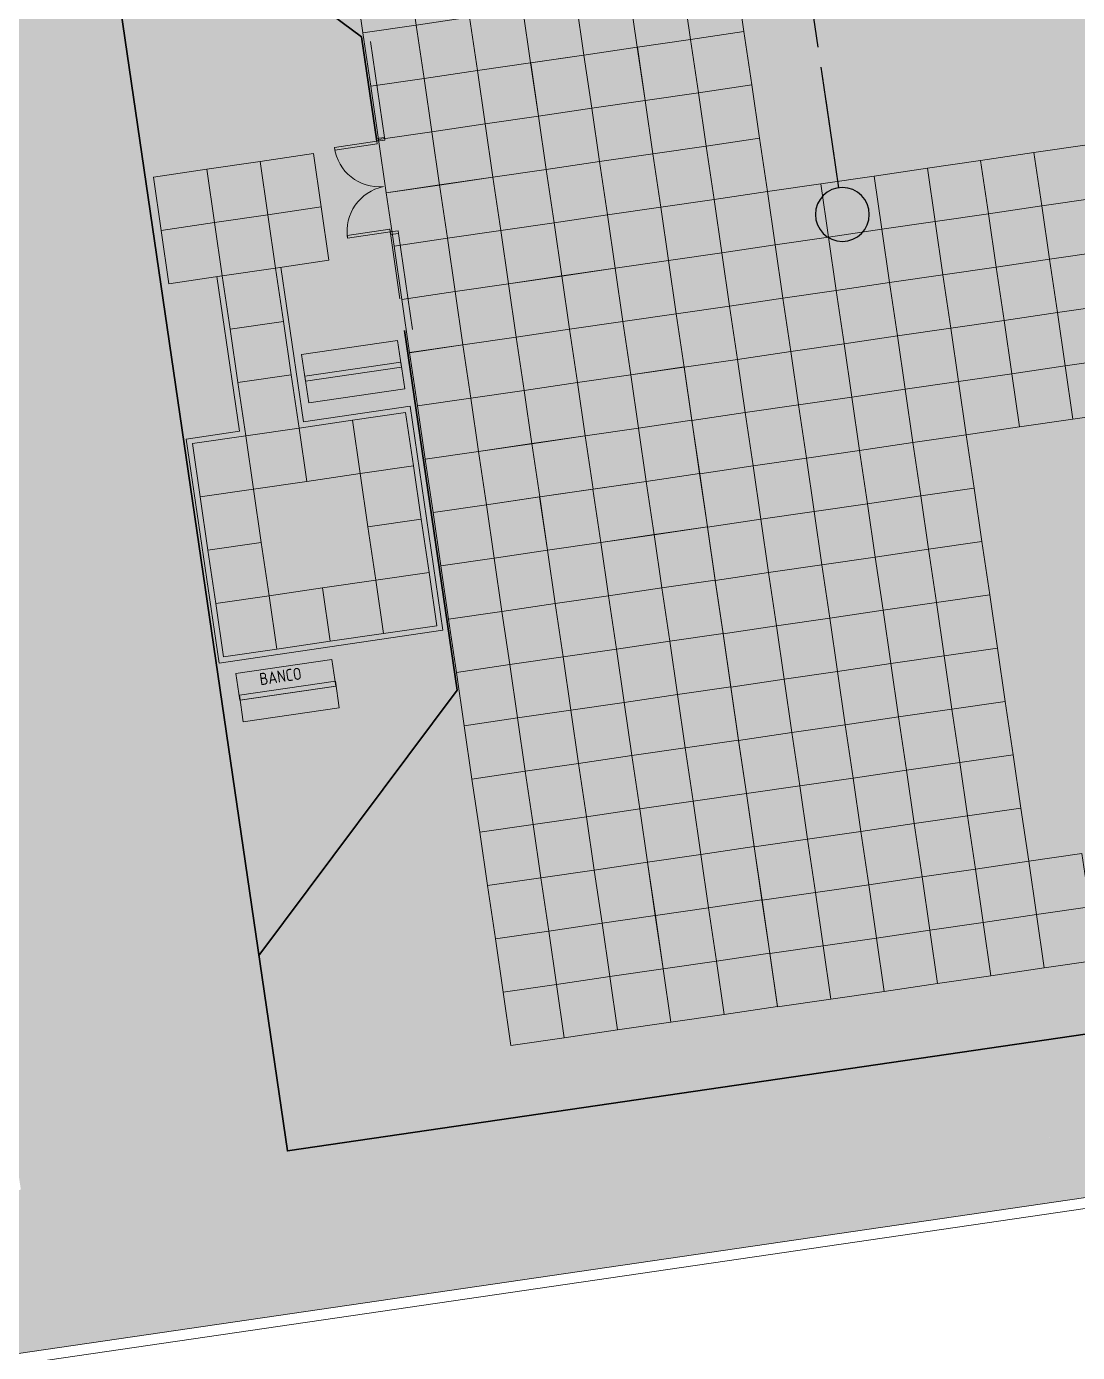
# Model space of a CAD drawing. Header units: metres. Extents: x 2 to 659295185, y -28 to 1124222152.
# Drawn here: x 656960.29 to 656979.79, y 1124427.96 to 1124452.57 of the extents above; entities that cross this region are included whole.
import ezdxf

# ---------------------------------------------------------------- set-up
doc = ezdxf.new("R2010")
doc.units = ezdxf.units.M
doc.header["$MEASUREMENT"] = 0
doc.linetypes.add('GOST2.303 5', pattern=[24, 20, -1.5, 1, -1.5])
for name, color, linetype, lineweight in [("a''brocal", 220, 'CONTINUOUS', 15), ('area verde', 76, 'CONTINUOUS', 13), ('ESCUELA', 7, 'CONTINUOUS', 15)]:
    doc.layers.add(name, color=color, linetype=linetype, lineweight=lineweight)
doc.layers.add('AREA ACERA', color=7, linetype='CONTINUOUS', lineweight=15, true_color=0xfbe193)
doc.layers.add('parcela escuela', color=7, linetype='CONTINUOUS', lineweight=9, true_color=0xfffbf0)
doc.styles.add('ROMANS', font='romans.shx', dxfattribs={"height": 7.5})
doc.linetypes.add('FENCELINE2', pattern='A,0.25,-0.1,[132,ltypeshp.shx,S=0.1,R=0,X=-0.1,Y=0],-0.1,1', length=1.45)

# ---------------------------------------------------------------- blocks, each defined once
blk = doc.blocks.new('Escuela')
at = {"layer": 'ESCUELA', "color": 1, "ltscale": 3.333333}
blk.add_line((259428, 190518), (259428, 189032), dxfattribs=at)
blk.add_line((259428, 190518), (259428, 189032), dxfattribs=at)
at = {"layer": 'ESCUELA', "color": 1, "lineweight": 25}
blk.add_line((259428, 190518), (259428, 189032), dxfattribs=at)
blk.add_line((259428, 190518), (259428, 189032), dxfattribs=at)
at = {"layer": 'ESCUELA', "color": 1, "linetype": 'GOST2.303 5', "lineweight": 25, "ltscale": 250}
blk.add_lwpolyline([(259429, 213115), (259429, 202065), (259428, 189975), (259428, 188426)], dxfattribs=at)
at = {"layer": 'ESCUELA', "color": 1, "linetype": 'Continuous', "lineweight": 25, "ltscale": 100}
blk.add_circle((259428, 187926), 500, dxfattribs=at)

msp = doc.modelspace()

# ---------------------------------------------------------------- hatches: boundary and pattern name
at = {"layer": 'AREA ACERA'}
h = msp.add_hatch(color=256, dxfattribs=at)
h.dxf.hatch_style = 1
edge = h.paths.add_edge_path()
edge.add_line((656825.2231, 1124398.0829), (656825.4419, 1124396.5866))
edge.add_arc((656830.7751, 1124407.1126), 11.8, 243.12985, 253.24821)
edge.add_line((656827.374, 1124395.8133), (656827.4023, 1124395.9071))
edge.add_line((656827.4023, 1124395.9071), (656867.0118, 1124401.695))
edge.add_arc((656864.3229, 1124420.0962), 18.5966, 278.31338, 330.83105)
edge.add_arc((656894.8791, 1124403.0407), 16.3972, 98.31384, 150.83105, ccw=False)
edge.add_line((656892.5081, 1124419.2656), (656947.5832, 1124427.3168))
edge.add_line((656947.5832, 1124427.3168), (656947.7567, 1124426.1305))
edge.add_line((656947.7567, 1124426.1305), (656965.5673, 1124428.7345))
edge.add_line((656965.5673, 1124428.7345), (656965.3937, 1124429.9219))
edge.add_line((656965.3937, 1124429.9219), (657000.8908, 1124435.1118))
edge.add_arc((657003.264, 1124418.8798), 16.4046, 45.8279, 98.31806, ccw=False)
edge.add_arc((657027.6639, 1124443.9952), 18.6116, 225.8279, 278.3007)
edge.add_line((657030.3508, 1124425.5785), (657041.9038, 1124427.265))
edge.add_line((657041.9038, 1124427.265), (657042.0774, 1124426.0776))
edge.add_line((657042.0774, 1124426.0776), (657043.1738, 1124426.2381))
edge.add_arc((657041.5799, 1124437.1259), 11.0039, 278.3282, 288.22859)
edge.add_line((657045.0221, 1124426.6743), (657044.8457, 1124427.8804))
edge.add_arc((657041.3964, 1124437.9035), 10.6, 288.99004, 368.30544)
edge.add_line((657051.8853, 1124439.4347), (657045.2115, 1124485.1408))
edge.add_arc((657034.7227, 1124483.6093), 10.6, 8.30732, 98.31713)
edge.add_line((657033.1894, 1124494.0978), (657033.0158, 1124495.2852))
edge.add_line((657033.0158, 1124495.2852), (657030.0474, 1124494.8512))
edge.add_line((657030.0474, 1124494.8512), (657030.221, 1124493.6639))
edge.add_line((657030.221, 1124493.6639), (657026.3566, 1124493.0989))
edge.add_arc((657028.8617, 1124491.8483), 2.8, 153.46984, 184.30242)
edge.add_line((657026.0696, 1124491.6382), (657026.1263, 1124491.2472))
edge.add_line((657026.1263, 1124491.2472), (657033.4354, 1124492.3158))
edge.add_arc((657034.7094, 1124483.6023), 8.8062, 8.35537, 98.31804, ccw=False)
edge.add_line((657043.4221, 1124484.8819), (657050.1474, 1124438.8829))
edge.add_arc((657041.3905, 1124437.9129), 8.8105, -81.73298, 6.32068, ccw=False)
edge.add_line((657042.6573, 1124429.194), (657030.0733, 1124427.3571))
edge.add_arc((657027.6506, 1124443.9542), 16.773, 225.76471, 278.3049, ccw=False)
edge.add_arc((657003.2735, 1124418.9175), 18.1709, 45.76471, 98.36257)
edge.add_line((657000.6308, 1124436.8952), (656892.3966, 1124421.0684))
edge.add_arc((656895.0538, 1124402.786), 18.4744, 98.26971, 150.40503)
edge.add_arc((656864.313, 1124420.1106), 16.8123, 278.33919, 330.80525, ccw=False)
edge.add_line((656866.7514, 1124403.4761), (656832.0483, 1124398.4052))
edge.add_arc((656830.7783, 1124407.0968), 8.784, 190.17051, 278.31338, ccw=False)
edge.add_line((656822.1324, 1124405.5458), (656820.39, 1124417.4033))
edge.add_arc((656820.8827, 1124410.1052), 7.3147, 93.86246, 94.68622)
edge.add_arc((656820.5548, 1124414.6574), 2.7513, 95.62565, 133.33247)
edge.add_line((656818.6668, 1124416.6587), (656819.8526, 1124408.5474))
edge.add_line((656819.8526, 1124408.5474), (656818.6653, 1124408.3738))
edge.add_line((656818.6653, 1124408.3738), (656819.0992, 1124405.4055))
edge.add_line((656819.0992, 1124405.4055), (656820.2866, 1124405.5791))
edge.add_arc((656830.7439, 1124407.092), 10.5662, 188.23238, 238.49998)
h = msp.add_hatch(color=256, dxfattribs=at)
h.dxf.hatch_style = 1
h.paths.add_polyline_path([(656965.1327, 1124431.7023), (656957.8863, 1124481.2701), (656952.939, 1124480.5468), (656956.8433, 1124453.8433), (656957.4705, 1124449.5534), (656959.2433, 1124437.4283), (656959.871, 1124433.1337), (656960.1859, 1124430.981)])
edge = h.paths.add_edge_path()
edge.add_line((656943.0441, 1124479.1002), (656940.0757, 1124478.6661))
edge.add_line((656940.0757, 1124478.6661), (656947.3232, 1124429.0984))
edge.add_line((656947.3232, 1124429.0984), (656950.2905, 1124429.5323))
edge.add_line((656950.2905, 1124429.5323), (656947.085, 1124451.4477))
edge.add_line((656947.085, 1124451.4477), (656950.7641, 1124456.367))
edge.add_line((656950.7641, 1124456.367), (656948.9891, 1124468.4973))
edge.add_line((656948.9891, 1124468.4973), (656944.0576, 1124472.1564))
edge.add_line((656944.0576, 1124472.1564), (656943.0441, 1124479.1002))
edge.add_line((656943.0441, 1124479.1002), (656940.0757, 1124478.6661))
at = {"layer": 'area verde'}
h = msp.add_hatch(color=256, dxfattribs=at)
h.dxf.hatch_style = 1
edge = h.paths.add_edge_path()
edge.add_line((657000.8908, 1124435.1118), (656983.6967, 1124432.5979))
edge.add_line((656983.6967, 1124432.5979), (656983.8703, 1124431.4105))
edge.add_line((656983.8703, 1124431.4105), (657001.0722, 1124433.9255))
edge.add_arc((657003.2695, 1124418.8966), 15.1887, 45.80567, 98.31806, ccw=False)
edge.add_arc((657027.6599, 1124443.9828), 19.8, 225.80567, 278.30528)
edge.add_line((657030.5199, 1124424.3905), (657042.0774, 1124426.0776))
edge.add_line((657042.0774, 1124426.0776), (657041.9038, 1124427.265))
edge.add_line((657041.9038, 1124427.265), (657030.3467, 1124425.5779))
edge.add_arc((657027.66, 1124443.9831), 18.6002, 225.81869, 278.30527, ccw=False)
edge.add_arc((657003.264, 1124418.8798), 16.4046, 45.81869, 98.31806)
h.paths.add_polyline_path([(656983.6967, 1124432.5979), (656965.3937, 1124429.9219), (656965.4805, 1124429.3282), (656965.5673, 1124428.7345), (656983.8703, 1124431.4105)])
at = {"layer": 'parcela escuela', "linetype": 'Continuous'}
h = msp.add_hatch(color=256, dxfattribs=at)
edge = h.paths.add_edge_path()
edge.add_line((656957.8866, 1124481.2702), (656965.133, 1124431.7024))
edge.add_line((656965.133, 1124431.7024), (657000.5329, 1124436.8778))
edge.add_arc((657003.1674, 1124418.4915), 18.5741, 54.40376, 98.15409, ccw=False)
edge.add_line((657013.9788, 1124433.5948), (657050.1474, 1124438.8829))
edge.add_line((657050.1474, 1124438.8829), (657043.4221, 1124484.8819))
edge.add_arc((657034.7149, 1124483.6097), 8.7996, 8.31257, 98.36083)
edge.add_line((657033.4354, 1124492.3158), (656957.8866, 1124481.2702))

# ---------------------------------------------------------------- linework, layer by layer
at = {"layer": "a''brocal", "elevation": 433.2399}
for points in [[(656895.6571, 1124475.4068), (657017.0779, 1124493.1573, -0.4119684), (657020.4575, 1124490.6196), (657020.4863, 1124490.4226), (657025.9284, 1124491.2185), (657025.8707, 1124491.6162, -0.3966535), (657028.4498, 1124494.8198), (657032.9869, 1124495.4831, -0.414289), (657046.597, 1124485.3421), (657053.2706, 1124439.6369), (657053.2706, 1124439.6369, -0.4123884), (657043.2039, 1124426.0404), (657043.1331, 1124426.0296), (657030.553, 1124424.1932, -0.2332017), (657013.7191, 1124429.6421, 0.233377), (657001.094, 1124433.7266), (656892.7106, 1124417.8803, 0.2332017)], [(657026.1263, 1124491.2472), (657026.0696, 1124491.6382, -0.3960527), (657028.478, 1124494.6218), (657033.0158, 1124495.2852, -0.414289), (657046.3991, 1124485.3132), (657053.0727, 1124439.608), (657053.0727, 1124439.608, -0.4123884), (657043.1738, 1124426.2381), (657043.1036, 1124426.2274), (657030.5242, 1124424.3911, -0.2332017), (657013.8585, 1124429.7855, 0.233377), (657001.065, 1124433.9245), (656892.6817, 1124418.0782, 0.2332017), (656881.6091, 1124410.4475, -0.2332017), (656867.1854, 1124400.5076), (656867.1854, 1124400.5076), (656832.4822, 1124395.4367), (656832.4822, 1124395.4367, -0.4142136), (656819.0992, 1124405.4055), (656817.815, 1124414.1902, -0.4164622), (656820.1773, 1124417.387), (656820.3929, 1124417.4039)]]:
    msp.add_lwpolyline(points, format="xyb", dxfattribs=at)
at = {"layer": 'ESCUELA', "color": 9, "lineweight": 9, "ltscale": 100, "true_color": 0xc2c2c2}
for p, q in [((656966.9324, 1124450.5109, 433.2399), (656966.672, 1124452.2921, 433.2399)), ((656966.7853, 1124450.4873, 433.2399), (656966.9338, 1124450.509, 433.2399)), ((656967.0306, 1124448.812, 433.2399), (656967.2201, 1124447.517, 433.2399)), ((656967.1943, 1124448.7278, 433.2399), (656967.4549, 1124446.9466, 433.2399))]:
    msp.add_line(p, q, dxfattribs=at)
at = {"layer": 'ESCUELA', "color": 1, "linetype": 'FENCELINE2', "lineweight": 30, "ltscale": 1.8, "elevation": 433.2399}
msp.add_lwpolyline([(656957.8866, 1124481.2702), (656965.133, 1124431.7024), (657000.5329, 1124436.8778, -0.19325), (657013.9788, 1124433.5948), (657050.1474, 1124438.8829), (657043.4221, 1124484.8819, 0.4144603), (657033.4354, 1124492.3158), (656957.8866, 1124481.2702)], format="xyb", dxfattribs=at)
for points in [[(656961.5749, 1124456.0413), (656961.5749, 1124456.0413), (656966.5095, 1124452.3801), (656966.7899, 1124450.4416)], [(656964.6031, 1124435.3308), (656964.6031, 1124435.3308), (656968.2829, 1124440.2515), (656967.3038, 1124446.9245)]]:
    msp.add_lwpolyline(points, dxfattribs=at)
at = {"layer": 'ESCUELA', "color": 248, "lineweight": 9, "ltscale": 100, "elevation": 433.2399}
for points in [[(656966.3888, 1124453.4398), (656966.5334, 1124452.4503), (656967.5229, 1124452.595), (656967.3782, 1124453.5844)], [(656972.4704, 1124453.3182), (656972.615, 1124452.3288), (656973.6045, 1124452.4734), (656973.4599, 1124453.4629)], [(656970.4911, 1124453.0288), (656970.6357, 1124452.0393), (656971.6252, 1124452.184), (656971.4805, 1124453.1735)], [(656968.512, 1124452.7395), (656968.6566, 1124451.75), (656969.6461, 1124451.8947), (656969.5014, 1124452.8842)], [(656969.5015, 1124452.8842), (656969.6461, 1124451.8947), (656970.6356, 1124452.0393), (656970.491, 1124453.0288)], [(656967.5224, 1124452.5949), (656967.667, 1124451.6054), (656968.6565, 1124451.75), (656968.5119, 1124452.7395)], [(656966.5328, 1124452.4502), (656966.6775, 1124451.4607), (656967.667, 1124451.6054), (656967.5223, 1124452.5949)], [(656972.615, 1124452.3288), (656972.7596, 1124451.3393), (656973.7491, 1124451.4839), (656973.6045, 1124452.4734)], [(656970.6357, 1124452.0398), (656970.7804, 1124451.0503), (656971.7698, 1124451.1949), (656971.6252, 1124452.1844)], [(656971.6255, 1124452.1841), (656971.7702, 1124451.1946), (656972.7596, 1124451.3393), (656972.615, 1124452.3288)], [(656971.6255, 1124452.1842), (656971.7702, 1124451.1947), (656971.7702, 1124451.1946), (656971.6255, 1124452.1841)], [(656968.6566, 1124451.7505), (656968.8012, 1124450.761), (656969.7907, 1124450.9056), (656969.6461, 1124451.8951)], [(656969.6462, 1124451.8951), (656969.7908, 1124450.9056), (656970.7803, 1124451.0503), (656970.6356, 1124452.0398)], [(656967.667, 1124451.6058), (656967.8117, 1124450.6163), (656968.8012, 1124450.761), (656968.6565, 1124451.7505)], [(656966.6775, 1124451.4612), (656966.8221, 1124450.4717), (656967.8116, 1124450.6163), (656967.667, 1124451.6058)], [(656972.7596, 1124451.3394), (656972.9043, 1124450.3499), (656973.8938, 1124450.4945), (656973.7491, 1124451.484)], [(656970.7802, 1124451.0507), (656970.9249, 1124450.0612), (656971.9143, 1124450.2059), (656971.7697, 1124451.1953)], [(656971.7701, 1124451.1948), (656971.9148, 1124450.2053), (656971.9148, 1124450.2052), (656971.7702, 1124451.1947)], [(656971.7702, 1124451.1947), (656971.9148, 1124450.2052), (656972.9043, 1124450.3499), (656972.7596, 1124451.3394)], [(656968.8011, 1124450.7614), (656968.9458, 1124449.7719), (656969.9352, 1124449.9166), (656969.7906, 1124450.906)], [(656969.7907, 1124450.906), (656969.9353, 1124449.9166), (656970.9248, 1124450.0612), (656970.7801, 1124451.0507)], [(656967.8116, 1124450.6167), (656967.9562, 1124449.6273), (656968.9457, 1124449.7719), (656968.801, 1124450.7614)], [(656966.822, 1124450.4721), (656966.9666, 1124449.4826), (656967.9561, 1124449.6273), (656967.8115, 1124450.6167)], [(656972.9043, 1124450.3499), (656973.0489, 1124449.3604), (656974.0384, 1124449.505), (656973.8938, 1124450.4945)], [(656964.624, 1124450.0643), (656965.6135, 1124450.209), (656965.7582, 1124449.2196), (656964.7687, 1124449.0748)], [(656970.9249, 1124450.0616), (656971.0695, 1124449.0722), (656972.059, 1124449.2168), (656971.9144, 1124450.2063)], [(656971.9148, 1124450.2052), (656972.0594, 1124449.2158), (656973.0489, 1124449.3604), (656972.9043, 1124450.3499)], [(656971.9148, 1124450.2053), (656972.0594, 1124449.2158), (656972.0594, 1124449.2158), (656971.9148, 1124450.2052)], [(656977.9961, 1124450.0836), (656978.1407, 1124449.0941), (656979.1302, 1124449.2387), (656978.9856, 1124450.2282)], [(656978.9856, 1124450.2282), (656979.1302, 1124449.2387), (656980.1197, 1124449.3834), (656979.9751, 1124450.3728)], [(656962.6451, 1124449.7749), (656963.6345, 1124449.9196), (656963.7793, 1124448.9301), (656962.7898, 1124448.7854)], [(656963.6345, 1124449.9196), (656964.624, 1124450.0643), (656964.7687, 1124449.0748), (656963.7793, 1124448.9301)], [(656968.9458, 1124449.7723), (656969.0904, 1124448.7829), (656970.0799, 1124448.9275), (656969.9352, 1124449.917)], [(656969.9353, 1124449.917), (656970.08, 1124448.9275), (656971.0694, 1124449.0721), (656970.9248, 1124450.0616)], [(656976.0171, 1124449.7943), (656976.1618, 1124448.8048), (656977.1512, 1124448.9494), (656977.0066, 1124449.9389)], [(656977.0066, 1124449.9389), (656977.1512, 1124448.9495), (656978.1407, 1124449.0941), (656977.9961, 1124450.0836)], [(656967.9562, 1124449.6277), (656968.1008, 1124448.6382), (656969.0903, 1124448.7828), (656968.9457, 1124449.7723)], [(656974.0382, 1124449.505), (656974.1828, 1124448.5155), (656975.1723, 1124448.6602), (656975.0276, 1124449.6496)], [(656975.0276, 1124449.6496), (656975.1723, 1124448.6602), (656976.1618, 1124448.8048), (656976.0171, 1124449.7943)], [(656966.9667, 1124449.483), (656967.1113, 1124448.4936), (656968.1008, 1124448.6382), (656967.9561, 1124449.6277)], [(656973.0487, 1124449.3604), (656973.1933, 1124448.3709), (656974.1828, 1124448.5155), (656974.0382, 1124449.505)], [(656964.7687, 1124449.0748), (656965.7582, 1124449.2196), (656965.9029, 1124448.2301), (656964.9135, 1124448.0854)], [(656971.0694, 1124449.0726), (656971.214, 1124448.0831), (656972.2035, 1124448.2277), (656972.0589, 1124449.2172)], [(656972.0592, 1124449.2157), (656972.2038, 1124448.2262), (656973.1933, 1124448.3709), (656973.0487, 1124449.3604)], [(656972.0594, 1124449.2158), (656972.2041, 1124448.2263), (656972.2041, 1124448.2263), (656972.0594, 1124449.2158)], [(656978.1407, 1124449.0941), (656978.2854, 1124448.1046), (656979.2749, 1124448.2492), (656979.1302, 1124449.2387)], [(656979.1302, 1124449.2387), (656979.2749, 1124448.2492), (656980.2643, 1124448.3939), (656980.1197, 1124449.3834)], [(656962.7898, 1124448.7854), (656963.7793, 1124448.9301), (656963.924, 1124447.9406), (656962.9345, 1124447.7959)], [(656963.7793, 1124448.9301), (656964.7687, 1124449.0748), (656964.9135, 1124448.0854), (656963.924, 1124447.9406)], [(656969.0903, 1124448.7833), (656969.2349, 1124447.7938), (656970.2244, 1124447.9384), (656970.0798, 1124448.9279)], [(656970.0798, 1124448.9279), (656970.2245, 1124447.9384), (656971.2139, 1124448.0831), (656971.0693, 1124449.0726)], [(656976.1618, 1124448.8048), (656976.3064, 1124447.8153), (656977.2959, 1124447.96), (656977.1512, 1124448.9494)], [(656977.1512, 1124448.9495), (656977.2959, 1124447.96), (656978.2854, 1124448.1046), (656978.1407, 1124449.0941)], [(656968.1007, 1124448.6386), (656968.2454, 1124447.6491), (656969.2348, 1124447.7938), (656969.0902, 1124448.7833)], [(656974.1828, 1124448.5155), (656974.3274, 1124447.526), (656975.3169, 1124447.6707), (656975.1723, 1124448.6602)], [(656975.1723, 1124448.6602), (656975.3169, 1124447.6707), (656976.3064, 1124447.8153), (656976.1618, 1124448.8048)], [(656967.1112, 1124448.494), (656967.2558, 1124447.5045), (656968.2453, 1124447.6491), (656968.1006, 1124448.6386)], [(656973.1933, 1124448.3709), (656973.338, 1124447.3814), (656974.3274, 1124447.526), (656974.1828, 1124448.5155)], [(656971.214, 1124448.0835), (656971.3587, 1124447.094), (656972.3482, 1124447.2387), (656972.2035, 1124448.2281)], [(656972.2038, 1124448.2262), (656972.3485, 1124447.2367), (656973.338, 1124447.3814), (656973.1933, 1124448.3709)], [(656972.2041, 1124448.2263), (656972.3487, 1124447.2368), (656972.3487, 1124447.2368), (656972.2041, 1124448.2263)], [(656978.2854, 1124448.1046), (656978.43, 1124447.1151), (656979.4195, 1124447.2597), (656979.2749, 1124448.2492)], [(656979.2749, 1124448.2492), (656979.4195, 1124447.2597), (656980.409, 1124447.4044), (656980.2643, 1124448.3939)], [(656963.924, 1124447.9406), (656964.9135, 1124448.0854), (656965.0582, 1124447.0959), (656964.0687, 1124446.9512)], [(656969.2349, 1124447.7942), (656969.3796, 1124446.8047), (656970.369, 1124446.9494), (656970.2244, 1124447.9388)], [(656970.2245, 1124447.9389), (656970.3691, 1124446.9494), (656971.3586, 1124447.094), (656971.214, 1124448.0835)], [(656976.3064, 1124447.8153), (656976.451, 1124446.8258), (656977.4405, 1124446.9705), (656977.2959, 1124447.96)], [(656977.2959, 1124447.96), (656977.4405, 1124446.9705), (656978.43, 1124447.1151), (656978.2854, 1124448.1046)], [(656968.2454, 1124447.6496), (656968.39, 1124446.6601), (656969.3795, 1124446.8047), (656969.2348, 1124447.7942)], [(656975.3169, 1124447.6707), (656975.4616, 1124446.6812), (656976.451, 1124446.8258), (656976.3064, 1124447.8153)], [(656967.2558, 1124447.5049), (656967.4005, 1124446.5154), (656968.3899, 1124446.6601), (656968.2453, 1124447.6495)], [(656973.338, 1124447.3814), (656973.4826, 1124446.3919), (656974.4721, 1124446.5366), (656974.3274, 1124447.526)], [(656974.3274, 1124447.526), (656974.4721, 1124446.5366), (656975.4616, 1124446.6812), (656975.3169, 1124447.6707)], [(656971.3585, 1124447.0944), (656971.5032, 1124446.1049), (656972.4927, 1124446.2496), (656972.348, 1124447.2391)], [(656972.3485, 1124447.2368), (656972.4931, 1124446.2473), (656973.4826, 1124446.3919), (656973.338, 1124447.3814)], [(656972.3487, 1124447.2368), (656972.4933, 1124446.2473), (656972.4934, 1124446.2473), (656972.3487, 1124447.2368)], [(656978.43, 1124447.1151), (656978.5746, 1124446.1257), (656979.5641, 1124446.2703), (656979.4195, 1124447.2598)], [(656979.4195, 1124447.2598), (656979.5641, 1124446.2703), (656980.5536, 1124446.4149), (656980.409, 1124447.4044)], [(656964.0687, 1124446.9512), (656965.0582, 1124447.0959), (656965.2029, 1124446.1064), (656964.2134, 1124445.9617)], [(656969.3794, 1124446.8051), (656969.5241, 1124445.8156), (656970.5136, 1124445.9603), (656970.3689, 1124446.9498)], [(656970.369, 1124446.9498), (656970.5136, 1124445.9603), (656971.5031, 1124446.1049), (656971.3585, 1124447.0944)], [(656976.451, 1124446.8258), (656976.5957, 1124445.8364), (656977.5852, 1124445.981), (656977.4405, 1124446.9705)], [(656977.4405, 1124446.9705), (656977.5852, 1124445.981), (656978.5746, 1124446.1257), (656978.43, 1124447.1151)], [(656968.3899, 1124446.6605), (656968.5345, 1124445.671), (656969.524, 1124445.8156), (656969.3794, 1124446.8051)], [(656975.4616, 1124446.6812), (656975.6062, 1124445.6917), (656976.5957, 1124445.8364), (656976.451, 1124446.8258)], [(656967.4003, 1124446.5158), (656967.545, 1124445.5263), (656968.5344, 1124445.671), (656968.3898, 1124446.6605)], [(656973.4826, 1124446.3919), (656973.6272, 1124445.4024), (656974.6167, 1124445.5471), (656974.4721, 1124446.5366)], [(656974.4721, 1124446.5366), (656974.6167, 1124445.5471), (656975.6062, 1124445.6917), (656975.4616, 1124446.6812)], [(656971.5031, 1124446.1054), (656971.6478, 1124445.1159), (656972.6372, 1124445.2605), (656972.4926, 1124446.25)], [(656972.4931, 1124446.2473), (656972.6377, 1124445.2578), (656973.6272, 1124445.4024), (656973.4826, 1124446.3919)], [(656978.5746, 1124446.1257), (656978.7193, 1124445.1362), (656979.7088, 1124445.2808), (656979.5641, 1124446.2703)], [(656979.5641, 1124446.2703), (656979.7088, 1124445.2808), (656980.6983, 1124445.4255), (656980.5536, 1124446.4149)], [(656964.2134, 1124445.9617), (656965.2029, 1124446.1064), (656965.3476, 1124445.1169), (656964.3582, 1124444.9722)], [(656969.524, 1124445.8161), (656969.6686, 1124444.8266), (656970.6581, 1124444.9712), (656970.5135, 1124445.9607)], [(656970.5136, 1124445.9607), (656970.6582, 1124444.9712), (656971.6477, 1124445.1159), (656971.503, 1124446.1054)], [(656976.5957, 1124445.8364), (656976.7403, 1124444.8469), (656977.7298, 1124444.9915), (656977.5852, 1124445.981)], [(656977.5852, 1124445.981), (656977.7298, 1124444.9915), (656978.7193, 1124445.1362), (656978.5746, 1124446.1257)], [(656968.5345, 1124445.6714), (656968.6791, 1124444.6819), (656969.6686, 1124444.8266), (656969.5239, 1124445.8161)], [(656975.6062, 1124445.6917), (656975.7508, 1124444.7023), (656976.7403, 1124444.8469), (656976.5957, 1124445.8364)], [(656967.5449, 1124445.5268), (656967.6895, 1124444.5373), (656968.679, 1124444.6819), (656968.5344, 1124445.6714)], [(656973.6272, 1124445.4024), (656973.7719, 1124444.413), (656974.7614, 1124444.5576), (656974.6167, 1124445.5471)], [(656974.6167, 1124445.5471), (656974.7614, 1124444.5576), (656975.7508, 1124444.7022), (656975.6062, 1124445.6917)], [(656965.3476, 1124445.1169), (656966.3371, 1124445.2617), (656966.4818, 1124444.2722), (656965.4923, 1124444.1275)], [(656966.3371, 1124445.2617), (656967.3266, 1124445.4064), (656967.4713, 1124444.4169), (656966.4818, 1124444.2722)], [(656971.6478, 1124445.1163), (656971.7924, 1124444.1268), (656972.7819, 1124444.2715), (656972.6372, 1124445.261)], [(656972.6377, 1124445.2578), (656972.7824, 1124444.2683), (656973.7719, 1124444.413), (656973.6272, 1124445.4024)], [(656963.3687, 1124444.8275), (656964.3582, 1124444.9722), (656964.5029, 1124443.9827), (656963.5134, 1124443.838)], [(656964.3582, 1124444.9722), (656965.3476, 1124445.1169), (656965.4923, 1124444.1275), (656964.5029, 1124443.9827)], [(656969.6687, 1124444.827), (656969.8133, 1124443.8375), (656970.8028, 1124443.9822), (656970.6581, 1124444.9716)], [(656970.6582, 1124444.9717), (656970.8029, 1124443.9822), (656971.7923, 1124444.1268), (656971.6477, 1124445.1163)], [(656976.7403, 1124444.8469), (656976.885, 1124443.8574), (656977.8744, 1124444.002), (656977.7298, 1124444.9915)], [(656968.6791, 1124444.6824), (656968.8237, 1124443.6929), (656969.8132, 1124443.8375), (656969.6686, 1124444.827)], [(656975.7508, 1124444.7022), (656975.8955, 1124443.7128), (656976.885, 1124443.8574), (656976.7403, 1124444.8469)], [(656967.6895, 1124444.5377), (656967.8342, 1124443.5482), (656968.8237, 1124443.6929), (656968.679, 1124444.6823)], [(656973.7719, 1124444.413), (656973.9165, 1124443.4235), (656974.906, 1124443.5681), (656974.7614, 1124444.5576)], [(656974.7614, 1124444.5576), (656974.906, 1124443.5681), (656975.8955, 1124443.7128), (656975.7508, 1124444.7022)], [(656966.4818, 1124444.2722), (656967.4713, 1124444.4169), (656967.616, 1124443.4274), (656966.6265, 1124443.2827)], [(656971.7923, 1124444.1272), (656971.9369, 1124443.1377), (656972.9264, 1124443.2824), (656972.7818, 1124444.2719)], [(656972.7824, 1124444.2683), (656972.927, 1124443.2788), (656973.9165, 1124443.4235), (656973.7719, 1124444.413)], [(656963.5134, 1124443.838), (656964.5029, 1124443.9827), (656964.6476, 1124442.9933), (656963.6581, 1124442.8486)], [(656969.8132, 1124443.8379), (656969.9578, 1124442.8484), (656970.9473, 1124442.9931), (656970.8027, 1124443.9826)], [(656970.8027, 1124443.9826), (656970.9474, 1124442.9931), (656971.9368, 1124443.1377), (656971.7922, 1124444.1272)], [(656976.885, 1124443.8574), (656977.0296, 1124442.8679), (656978.0191, 1124443.0126), (656977.8744, 1124444.002)], [(656968.8236, 1124443.6933), (656968.9683, 1124442.7038), (656969.9577, 1124442.8484), (656969.8131, 1124443.8379)], [(656975.8955, 1124443.7128), (656976.0401, 1124442.7233), (656977.0296, 1124442.8679), (656976.885, 1124443.8574)], [(656967.8341, 1124443.5486), (656967.9787, 1124442.5591), (656968.9682, 1124442.7038), (656968.8235, 1124443.6933)], [(656973.9165, 1124443.4235), (656974.0611, 1124442.434), (656975.0506, 1124442.5786), (656974.906, 1124443.5681)], [(656974.906, 1124443.5681), (656975.0506, 1124442.5786), (656976.0401, 1124442.7233), (656975.8955, 1124443.7128)], [(656966.6265, 1124443.2827), (656967.616, 1124443.4274), (656967.7607, 1124442.438), (656966.7713, 1124442.2932)], [(656971.9369, 1124443.1382), (656972.0815, 1124442.1487), (656973.071, 1124442.2933), (656972.9263, 1124443.2828)], [(656972.927, 1124443.2788), (656973.0717, 1124442.2894), (656974.0611, 1124442.434), (656973.9165, 1124443.4235)], [(656970.9473, 1124442.9935), (656971.0919, 1124442.004), (656972.0814, 1124442.1487), (656971.9368, 1124443.1382)], [(656977.0296, 1124442.8679), (656977.1742, 1124441.8784), (656978.1637, 1124442.0231), (656978.0191, 1124443.0125)], [(656963.6581, 1124442.8486), (656964.6476, 1124442.9933), (656964.7923, 1124442.0038), (656963.8028, 1124441.8591)], [(656968.9682, 1124442.7042), (656969.1128, 1124441.7147), (656970.1023, 1124441.8594), (656969.9577, 1124442.8489)], [(656969.9577, 1124442.8489), (656970.1024, 1124441.8594), (656971.0919, 1124442.004), (656970.9472, 1124442.9935)], [(656976.0401, 1124442.7233), (656976.1848, 1124441.7338), (656977.1742, 1124441.8784), (656977.0296, 1124442.8679)], [(656967.9786, 1124442.5596), (656968.1233, 1124441.5701), (656969.1128, 1124441.7147), (656968.9681, 1124442.7042)], [(656974.0611, 1124442.434), (656974.2058, 1124441.4445), (656975.1953, 1124441.5892), (656975.0506, 1124442.5787)], [(656975.0506, 1124442.5787), (656975.1953, 1124441.5892), (656976.1848, 1124441.7338), (656976.0401, 1124442.7233)], [(656965.7818, 1124442.1485), (656966.7713, 1124442.2932), (656966.916, 1124441.3038), (656965.9265, 1124441.1591)], [(656966.7713, 1124442.2932), (656967.7607, 1124442.438), (656967.9055, 1124441.4485), (656966.916, 1124441.3038)], [(656972.0814, 1124442.1491), (656972.2261, 1124441.1596), (656973.2156, 1124441.3043), (656973.0709, 1124442.2937)], [(656973.0717, 1124442.2894), (656973.2163, 1124441.2999), (656974.2058, 1124441.4445), (656974.0611, 1124442.434)], [(656964.7923, 1124442.0038), (656965.7818, 1124442.1485), (656965.9265, 1124441.1591), (656964.937, 1124441.0143)], [(656971.0919, 1124442.0044), (656971.2365, 1124441.015), (656972.226, 1124441.1596), (656972.0814, 1124442.1491)], [(656977.1742, 1124441.8784), (656977.3189, 1124440.8889), (656978.3084, 1124441.0336), (656978.1637, 1124442.0231)], [(656963.8028, 1124441.8591), (656964.7923, 1124442.0038), (656964.937, 1124441.0143), (656963.9476, 1124440.8696)], [(656969.1128, 1124441.7151), (656969.2574, 1124440.7257), (656970.2469, 1124440.8703), (656970.1023, 1124441.8598)], [(656970.1023, 1124441.8598), (656970.247, 1124440.8703), (656971.2364, 1124441.015), (656971.0918, 1124442.0044)], [(656976.1848, 1124441.7338), (656976.3294, 1124440.7443), (656977.3189, 1124440.8889), (656977.1742, 1124441.8784)], [(656968.1232, 1124441.5705), (656968.2679, 1124440.581), (656969.2573, 1124440.7257), (656969.1127, 1124441.7151)], [(656974.2058, 1124441.4445), (656974.3504, 1124440.455), (656975.3399, 1124440.5997), (656975.1953, 1124441.5892)], [(656975.1953, 1124441.5892), (656975.3399, 1124440.5997), (656976.3294, 1124440.7443), (656976.1848, 1124441.7338)], [(656972.226, 1124441.16), (656972.3707, 1124440.1705), (656973.3601, 1124440.3152), (656973.2155, 1124441.3047)], [(656973.2163, 1124441.2999), (656973.3609, 1124440.3104), (656974.3504, 1124440.455), (656974.2058, 1124441.4445)], [(656971.2365, 1124441.0154), (656971.3811, 1124440.0259), (656972.3706, 1124440.1705), (656972.2259, 1124441.16)], [(656977.3189, 1124440.8889), (656977.4635, 1124439.8994), (656978.453, 1124440.0441), (656978.3084, 1124441.0336)], [(656969.2573, 1124440.7261), (656969.402, 1124439.7366), (656970.3915, 1124439.8812), (656970.2468, 1124440.8707)], [(656970.2469, 1124440.8707), (656970.3915, 1124439.8812), (656971.381, 1124440.0259), (656971.2364, 1124441.0154)], [(656976.3294, 1124440.7443), (656976.474, 1124439.7548), (656977.4635, 1124439.8994), (656977.3189, 1124440.8889)], [(656968.2678, 1124440.5814), (656968.4124, 1124439.5919), (656969.4019, 1124439.7366), (656969.2573, 1124440.7261)], [(656974.3504, 1124440.4551), (656974.4951, 1124439.4656), (656975.4845, 1124439.6102), (656975.3399, 1124440.5997)], [(656975.3399, 1124440.5997), (656975.4845, 1124439.6102), (656976.474, 1124439.7549), (656976.3294, 1124440.7443)], [(656972.3706, 1124440.171), (656972.5152, 1124439.1815), (656973.5047, 1124439.3261), (656973.3601, 1124440.3156)], [(656973.3609, 1124440.3104), (656973.5056, 1124439.3209), (656974.4951, 1124439.4656), (656974.3504, 1124440.455)], [(656971.381, 1124440.0263), (656971.5257, 1124439.0368), (656972.5152, 1124439.1815), (656972.3705, 1124440.171)], [(656969.4019, 1124439.737), (656969.5466, 1124438.7475), (656970.5361, 1124438.8922), (656970.3914, 1124439.8817)], [(656970.3915, 1124439.8817), (656970.5361, 1124438.8922), (656971.5256, 1124439.0368), (656971.381, 1124440.0263)], [(656976.474, 1124439.7548), (656976.6187, 1124438.7653), (656977.6082, 1124438.9099), (656977.4635, 1124439.8994)], [(656977.4635, 1124439.8994), (656977.6082, 1124438.9099), (656978.5977, 1124439.0546), (656978.453, 1124440.0441)], [(656968.4124, 1124439.5924), (656968.557, 1124438.6029), (656969.5465, 1124438.7475), (656969.4019, 1124439.737)], [(656974.4951, 1124439.4656), (656974.6397, 1124438.4761), (656975.6292, 1124438.6207), (656975.4845, 1124439.6102)], [(656975.4845, 1124439.6102), (656975.6292, 1124438.6207), (656976.6187, 1124438.7654), (656976.474, 1124439.7549)], [(656972.5152, 1124439.1819), (656972.6599, 1124438.1924), (656973.6494, 1124438.3371), (656973.5047, 1124439.3266)], [(656973.5056, 1124439.3209), (656973.6502, 1124438.3314), (656974.6397, 1124438.4761), (656974.4951, 1124439.4656)], [(656971.5257, 1124439.0373), (656971.6703, 1124438.0478), (656972.6598, 1124438.1924), (656972.5152, 1124439.1819)], [(656969.5466, 1124438.748), (656969.6912, 1124437.7585), (656970.6807, 1124437.9031), (656970.5361, 1124438.8926)], [(656970.5361, 1124438.8926), (656970.6808, 1124437.9031), (656971.6703, 1124438.0478), (656971.5256, 1124439.0373)], [(656976.6187, 1124438.7653), (656976.7633, 1124437.7758), (656977.7528, 1124437.9205), (656977.6082, 1124438.9099)], [(656977.6082, 1124438.9099), (656977.7528, 1124437.9205), (656978.7423, 1124438.0651), (656978.5977, 1124439.0546)], [(656968.557, 1124438.6033), (656968.7017, 1124437.6138), (656969.6911, 1124437.7585), (656969.5465, 1124438.7479)], [(656974.6397, 1124438.4761), (656974.7843, 1124437.4866), (656975.7738, 1124437.6313), (656975.6292, 1124438.6207)], [(656975.6292, 1124438.6207), (656975.7738, 1124437.6313), (656976.7633, 1124437.7759), (656976.6187, 1124438.7654)], [(656972.6598, 1124438.1928), (656972.8044, 1124437.2034), (656973.7939, 1124437.348), (656973.6492, 1124438.3375)], [(656973.6502, 1124438.3315), (656973.7949, 1124437.342), (656974.7843, 1124437.4866), (656974.6397, 1124438.4761)], [(656971.6702, 1124438.0482), (656971.8148, 1124437.0587), (656972.8043, 1124437.2033), (656972.6597, 1124438.1928)], [(656969.6911, 1124437.7589), (656969.8357, 1124436.7694), (656970.8252, 1124436.914), (656970.6806, 1124437.9035)], [(656970.6806, 1124437.9035), (656970.8253, 1124436.914), (656971.8148, 1124437.0587), (656971.6701, 1124438.0482)], [(656976.7633, 1124437.7758), (656976.908, 1124436.7863), (656977.8975, 1124436.931), (656977.7528, 1124437.9205)], [(656977.7528, 1124437.9205), (656977.8975, 1124436.931), (656978.8869, 1124437.0756), (656978.7423, 1124438.0651)], [(656968.7015, 1124437.6142), (656968.8462, 1124436.6247), (656969.8357, 1124436.7694), (656969.691, 1124437.7589)], [(656974.7843, 1124437.4866), (656974.929, 1124436.4971), (656975.9185, 1124436.6418), (656975.7738, 1124437.6313)], [(656975.7738, 1124437.6313), (656975.9185, 1124436.6418), (656976.908, 1124436.7864), (656976.7633, 1124437.7759)], [(656972.8044, 1124437.2038), (656972.949, 1124436.2143), (656973.9385, 1124436.3589), (656973.7939, 1124437.3484)], [(656973.7949, 1124437.342), (656973.9395, 1124436.3525), (656974.929, 1124436.4971), (656974.7843, 1124437.4866)], [(656971.8148, 1124437.0591), (656971.9595, 1124436.0696), (656972.949, 1124436.2143), (656972.8043, 1124437.2038)], [(656978.8869, 1124437.0756), (656979.0316, 1124436.0861), (656980.0211, 1124436.2308), (656979.8764, 1124437.2202)], [(656969.8357, 1124436.7698), (656969.9804, 1124435.7803), (656970.9699, 1124435.925), (656970.8252, 1124436.9145)], [(656970.8253, 1124436.9145), (656970.9699, 1124435.925), (656971.9594, 1124436.0696), (656971.8148, 1124437.0591)], [(656976.908, 1124436.7863), (656977.0526, 1124435.7968), (656978.0421, 1124435.9415), (656977.8975, 1124436.931)], [(656977.8975, 1124436.931), (656978.0421, 1124435.9415), (656979.0316, 1124436.0861), (656978.8869, 1124437.0756)], [(656968.8462, 1124436.6252), (656968.9908, 1124435.6357), (656969.9803, 1124435.7803), (656969.8357, 1124436.7698)], [(656974.929, 1124436.4971), (656975.0736, 1124435.5077), (656976.0631, 1124435.6523), (656975.9185, 1124436.6418)], [(656975.9185, 1124436.6418), (656976.0631, 1124435.6523), (656977.0526, 1124435.7969), (656976.908, 1124436.7864)], [(656972.949, 1124436.2147), (656973.0937, 1124435.2252), (656974.0832, 1124435.3699), (656973.9385, 1124436.3594)], [(656973.9395, 1124436.3525), (656974.0841, 1124435.363), (656975.0736, 1124435.5077), (656974.929, 1124436.4971)], [(656971.9595, 1124436.0701), (656972.1041, 1124435.0806), (656973.0936, 1124435.2252), (656972.949, 1124436.2147)], [(656979.0316, 1124436.0861), (656979.1762, 1124435.0966), (656980.1657, 1124435.2413), (656980.0211, 1124436.2308)], [(656969.9804, 1124435.7808), (656970.125, 1124434.7913), (656971.1145, 1124434.9359), (656970.9699, 1124435.9254)], [(656970.9699, 1124435.9254), (656971.1146, 1124434.9359), (656972.1041, 1124435.0806), (656971.9594, 1124436.0701)], [(656977.0526, 1124435.7968), (656977.1972, 1124434.8073), (656978.1867, 1124434.952), (656978.0421, 1124435.9415)], [(656978.0421, 1124435.9415), (656978.1867, 1124434.952), (656979.1762, 1124435.0966), (656979.0316, 1124436.0861)], [(656968.9908, 1124435.6361), (656969.1355, 1124434.6466), (656970.125, 1124434.7913), (656969.9803, 1124435.7808)], [(656975.0736, 1124435.5077), (656975.2183, 1124434.5182), (656976.2077, 1124434.6628), (656976.0631, 1124435.6523)], [(656976.0631, 1124435.6523), (656976.2077, 1124434.6628), (656977.1972, 1124434.8075), (656977.0526, 1124435.7969)], [(656973.0936, 1124435.2252), (656973.2383, 1124434.2357), (656974.2277, 1124434.3804), (656974.0831, 1124435.3699)], [(656974.0841, 1124435.363), (656974.2288, 1124434.3735), (656975.2183, 1124434.5182), (656975.0736, 1124435.5077)], [(656972.1041, 1124435.0806), (656972.2487, 1124434.0911), (656973.2382, 1124434.2357), (656973.0935, 1124435.2252)], [(656970.125, 1124434.7913), (656970.2696, 1124433.8018), (656971.2591, 1124433.9464), (656971.1144, 1124434.9359)], [(656971.1145, 1124434.9359), (656971.2592, 1124433.9464), (656972.2486, 1124434.0911), (656972.104, 1124435.0806)], [(656969.1354, 1124434.6466), (656969.28, 1124433.6571), (656970.2695, 1124433.8018), (656970.1249, 1124434.7913)]]:
    msp.add_lwpolyline(points, close=True, dxfattribs=at)
at = {"layer": 'ESCUELA', "color": 9, "lineweight": 9, "ltscale": 100, "true_color": 0xc2c2c2, "elevation": 433.2399}
for points in [[(656966.7926, 1124450.4378), (656966.7998, 1124450.3884), (656966.0103, 1124450.2729), (656966.0031, 1124450.3223)], [(656966.9338, 1124450.509), (656966.941, 1124450.4595), (656966.7926, 1124450.4378), (656966.7853, 1124450.4873)], [(656967.0387, 1124448.7556), (656967.0314, 1124448.8051), (656966.2419, 1124448.6896), (656966.2492, 1124448.6401)], [(656967.1943, 1124448.7278), (656967.1871, 1124448.7773), (656967.0387, 1124448.7556), (656967.0459, 1124448.7061)], [(656967.2468, 1124446.2464), (656965.4658, 1124445.9859), (656965.3934, 1124446.4806), (656967.1745, 1124446.7411)], [(656967.3106, 1124445.8428), (656965.5295, 1124445.5823), (656965.4572, 1124446.077), (656967.2382, 1124446.3375)], [(656967.2382, 1124446.3375), (656965.4572, 1124446.077), (656965.4704, 1124445.9866), (656967.2514, 1124446.2471)], [(656966.0312, 1124440.3284), (656964.2502, 1124440.0679), (656964.1778, 1124440.5627), (656965.9589, 1124440.8232)], [(656966.095, 1124439.9248), (656964.3139, 1124439.6643), (656964.2416, 1124440.159), (656966.0226, 1124440.4195)], [(656966.0226, 1124440.4195), (656964.2416, 1124440.159), (656964.2548, 1124440.0686), (656966.0359, 1124440.3291)]]:
    msp.add_lwpolyline(points, close=True, dxfattribs=at)
at = {"layer": 'ESCUELA', "color": 248, "lineweight": 9, "ltscale": 100, "elevation": 433.2399}
msp.add_lwpolyline([(656965.0124, 1124448.0998), (656965.4321, 1124445.2304), (656967.411, 1124445.5198), (656968.0189, 1124441.364), (656963.8631, 1124440.7562), (656963.2553, 1124444.912), (656964.2447, 1124445.0567), (656963.825, 1124447.9262)], dxfattribs=at)
at = {"layer": 'ESCUELA', "color": 9, "lineweight": 9, "ltscale": 100, "true_color": 0xc2c2c2}
for centre, radius, start, end in [((656966.8393, 1124450.4373, 433.2399), 0.844, 187.82665, 275.18743), ((656967.0822, 1124448.7702, 433.2399), 0.8431, 101.3978, 188.87629)]:
    msp.add_arc(centre, radius, start, end, dxfattribs=at)

# ---------------------------------------------------------------- block references
at = {"layer": 'ESCUELA', "color": 9, "lineweight": 15, "ltscale": 100, "true_color": 0xc2c2c2, "xscale": -0.001, "yscale": 0.001, "zscale": 0.001, "rotation": 8.32015187634501}
msp.add_blockref('Escuela', (657259.3209, 1124300.6732, 433.2399), dxfattribs=at)

# ---------------------------------------------------------------- texts
at = {"layer": 'ESCUELA', "color": 9, "lineweight": 9, "ltscale": 100, "true_color": 0xc2c2c2, "style": 'ROMANS', "width": 0.8}
msp.add_text('BANCO', height=0.225, rotation=8.3246, dxfattribs=at).set_placement((656964.6318, 1124440.3413, 433.2399))

doc.saveas('drawing.dxf')
